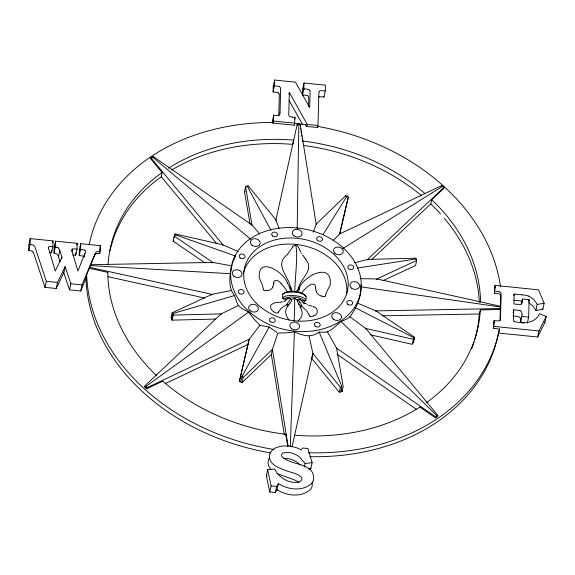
<?xml version="1.0" encoding="UTF-8"?>
<svg xmlns="http://www.w3.org/2000/svg" width="575" height="575" viewBox="0 0 575 575"><rect width="100%" height="100%" fill="white"/><g stroke="black" fill="none" stroke-linecap="round" stroke-linejoin="round"><path stroke-width="0.86" d="M297.174 228.735L298.856 123.833L297.282 124.099L275.784 220.469M33.041 252.051A3.436 2.667 12.3 0 0 31.589 251.052L30.928 250.822A10.839 8.424 12.3 0 0 28.75 250.506L28.908 244.677L30.231 238.596L53.022 240.889L52.864 246.704L51.534 252.784L49.975 252.641A21.699 16.862 12.3 0 0 49.22 252.59M28.75 250.484L30.073 244.411L30.231 238.596M51.534 252.784L51.606 250.24M60.087 261.582L58.456 256.673A4.298 3.342 12.3 0 1 58.334 256.393L58.176 255.961A7.13 5.542 12.3 0 0 57.917 255.314L56.515 253.769L53.993 253.029L54.151 247.214L55.473 241.141L77.208 243.326L77.05 249.14L75.728 255.221L73.909 255.034A15.187 11.802 12.3 0 0 73.219 254.977L72.809 254.962M53.993 253.029L55.315 246.955L55.473 241.141M75.728 255.221L75.799 252.677M84.065 256.745A1.481 1.15 12.3 0 0 83.706 256.393A1.538 1.193 12.3 0 0 83.425 256.256L82.498 255.968A12.377 9.617 12.3 0 0 80.996 255.76L79.235 255.573L79.393 249.758L80.716 243.685L100.345 245.662L99.748 253.503A13.541 10.523 12.3 0 0 98.224 253.403M79.235 255.573L80.558 249.493L80.716 243.685M99.748 253.503L100.345 245.662M272.262 122.64L273.628 115.208L275.863 115.438A12.319 9.574 12.3 0 0 277.747 115.539L278.235 115.489A1.869 1.452 12.3 0 0 278.516 115.424A2.429 1.89 12.3 0 0 279.543 114.691M278.092 92.762A1.739 1.351 12.3 0 0 277.84 92.64L277.538 92.525A7.094 5.513 12.3 0 0 275.892 92.244L273.089 91.95L273.247 86.135L274.57 80.054L295.521 82.167L309.688 107.532L310.076 93.049A23.812 18.501 12.3 0 0 310.062 91.533L309.875 90.699M292.51 117.113L295.011 117.365L294.414 125.206L273.024 123.05L273.046 122.461A209.48 162.797 12.3 0 0 89.118 244.907M273.024 123.05L273.628 115.208M273.089 91.95L274.419 85.869L274.57 80.054M278.767 116.078L279.313 95.723A9.387 7.295 12.3 0 0 279.22 94.314L279.076 93.897M280.018 112.908L280.643 89.642M285.056 301.005L286.781 299.309L283.806 298.957A1.179 0.913 12.3 0 1 282.656 297.915L282.756 294.249C285.811 291.058 290.921 291.647 294.968 291.82M319.132 91.734L318.917 92.755A24.552 19.083 12.3 0 0 318.845 93.955L317.989 125.508L317.551 127.535L306.77 126.45L307.215 124.423L289.354 92.446L288.794 113.354A21.483 16.697 12.3 0 0 288.815 114.842L288.945 115.532A1.445 1.121 12.3 0 0 289.045 115.747A2.149 1.667 12.3 0 0 290.001 116.56A2.106 1.639 12.3 0 0 290.195 116.66L291.144 116.919A11.867 9.222 12.3 0 0 292.51 117.113M294.414 125.206L294.45 123.855M307.639 95.745A1.517 1.179 12.3 0 0 307.388 95.615L306.626 95.4A11.809 9.178 12.3 0 0 305.088 95.177L302.536 94.918L302.694 89.103L304.017 83.023L325.407 85.179L325.249 90.994L323.926 97.067L321.533 96.83A10.839 8.424 12.3 0 0 320.16 96.751L319.175 96.837A2.235 1.732 12.3 0 0 318.967 96.895M302.536 94.918L303.866 88.837L304.017 83.023M308.559 106.368L308.753 99.13A27.543 21.404 12.3 0 0 308.753 97.923L308.552 96.772A2.559 1.991 12.3 0 0 307.661 95.723M303.19 302.752L301.652 300.754L304.657 301.056A1.179 0.913 12.3 0 0 305.857 300.258C308.178 294.335 301.163 292.934 297.117 292.28A23.28 14.497 1.5 0 0 293.056 291.87L287.874 292.05L284.409 292.977M317.551 127.535L317.572 126.752M323.926 97.067L323.941 96.341M309.81 456.672A209.25 162.617 12.3 0 0 498.396 333.054L499.51 329.029L493.508 328.426L494.112 320.584L495.427 320.713A24.387 18.953 12.3 0 0 497.397 320.864L498.712 320.828A2.437 1.89 12.3 0 0 499.071 320.757A2.357 1.833 12.3 0 0 500.272 319.894L500.43 319.075A28.477 22.13 12.3 0 0 500.494 318.147L501.12 295.342A19.212 14.928 12.3 0 0 501.084 293.839L500.933 293.113A1.739 1.351 12.3 0 0 500.818 292.876A2.235 1.739 12.3 0 0 499.891 292.021M500.423 294.975A2.235 1.739 12.3 0 0 499.531 294.091A1.682 1.308 12.3 0 0 499.258 293.962L498.446 293.739A13.75 10.688 12.3 0 0 496.786 293.509L494.457 293.272L495.053 285.43L538.545 289.814L544.144 303.219L542.814 309.3L536.029 310.507L532.982 305.986L528.849 302.831M493.508 328.426L494.112 320.584M494.457 293.272L495.053 285.43M499.855 308.459L499.819 309.487L480.348 309.925A188.061 146.151 12.3 0 1 426.283 402.773M520.152 310.737L517.507 310.191A41.594 32.322 12.3 0 0 516.055 310.026L513.734 309.796L513.475 319.377A16.359 12.715 12.3 0 0 513.504 320.62L513.619 321.037A1.373 1.064 12.3 0 0 514.337 321.598M522.071 294.81L514.158 294.019L513.892 303.981L516.479 304.24A27.514 21.383 12.3 0 0 518.398 304.391L520.131 304.348A2.817 2.192 12.3 0 0 520.54 304.268A2.839 2.207 12.3 0 0 521.92 303.399A2.271 1.761 12.3 0 0 522.007 303.197L522.38 301.322A27.629 21.469 12.3 0 0 522.416 300.574L522.459 299.014L529.122 299.69L528.655 317.127L527.325 323.207M523.997 322.87L520.67 322.532L520.713 320.764A16.043 12.47 12.3 0 0 520.706 319.923L520.368 318.313A3.213 2.494 12.3 0 0 520.253 318.083M520.67 322.532L522.043 314.683M499.819 309.558L500.049 308.444M290.296 446.782L294.4 331.847L285.998 332.86L277.876 333.062L272.435 349.384L271.335 354.452L284.309 434.635M294.709 291.511L294.939 286.781A64.831 5.958 -84.2 0 1 295.212 282.275L296.276 266.369A31.841 2.925 -84.2 0 0 296.527 250.987M298.641 288.14L298.648 288.068A2.796 2.171 12.3 0 1 298.691 287.694C300.703 278.192 314.245 270.192 306.216 260.065M298.648 288.032L298.497 289.268M294.429 315.366L294.738 303.363M294.393 315.869L293.983 321.073M232.02 265.111C229.806 274.728 227.52 287.442 234.578 295.536A78.078 74.743 38.2 0 0 237.741 304.441C239.912 308.337 244.95 309.896 248.63 312.096L253.934 318.981L259.878 325.292L269.172 326.995L276.877 332.443M360.805 284.833C361.582 294.997 358.045 304.556 352.533 312.822C350.75 317.702 345.769 319.793 341.219 321.324C336.54 324.968 332.178 330.23 326.485 332.156A78.078 48.875 43.2 0 1 319.139 332.034C311.14 338.229 302.802 335.62 294.4 331.847M273.779 283.18C273.348 279.551 277.545 279.91 279.364 281.851A16.632 12.923 12.3 0 1 281.074 283.331M273.765 283.295L273.822 282.893M273.736 283.525L273.65 284.093M107.733 272.902L107.82 272.385L89.326 268.302L86.667 274.735L85.998 278.271L80.744 290.979L69.525 289.843L63.803 272.708L65.133 266.627L70.847 283.77L69.525 289.843M325.493 294.997L327.707 289.843M325.457 295.227L325.4 295.55A5.592 4.341 12.3 0 1 325.306 295.917M162.646 381.671L162.732 381.175A188.061 146.151 12.3 0 0 285.797 434.29L287.744 446.337M109.962 250.858A187.831 145.971 12.3 0 1 161.316 176.762L162.071 172.55L150.765 158.901L150.981 157.888L152.138 156.745L153.13 156.436L252.224 225.156L259.648 233.967M273.621 284.287L272.787 287.018M296.952 292.352L297.21 291.151M305.598 125.407L305.742 124.61L294.723 123.431M156.558 375.849L156.608 375.604A188.061 146.151 12.3 0 1 107.82 272.385M298.389 292.409L299.453 288.197M272.873 123.258L273.046 122.461M52.641 242.628L53.022 240.889M63.803 272.708L56.199 288.506L44.979 287.371L46.309 281.297L35.513 248.594A23.517 18.278 12.3 0 0 34.838 246.783L34.478 246.158A2.429 1.883 12.3 0 0 34.284 245.906A3.436 2.667 12.3 0 0 32.919 244.979A3.191 2.48 12.3 0 0 32.674 244.871L31.927 244.67A11.946 9.286 12.3 0 0 30.073 244.418M58.456 256.673L59.778 250.592A4.298 3.342 12.3 0 1 59.656 250.312L59.498 249.888M61.583 258.872L61.956 257.133L59.778 250.592M56.199 288.506L57.529 282.426L65.133 266.627M72.105 251.642L72.673 249.033L74.139 248.882A13.254 10.3 12.3 0 1 75.232 248.961L77.05 249.14M76.827 245.065L77.208 243.326M84.051 256.96L85.272 252.332A17.796 13.829 12.3 0 0 85.502 251.685L85.567 251.433A1.172 0.906 12.3 0 0 85.582 251.246A1.488 1.157 12.3 0 0 84.762 250.161M80.744 290.979L82.067 284.898L94.429 255.005A32.955 25.609 12.3 0 1 95.127 253.482L95.73 252.518A3.292 2.559 12.3 0 1 95.881 252.346A3.637 2.832 12.3 0 1 97.225 251.527A2.616 2.034 12.3 0 1 97.57 251.455L98.311 251.383A12.154 9.444 12.3 0 1 100.194 251.483M89.326 268.302L90.613 264.716L212.793 262.416L231.783 265.851M90.613 264.716L90.39 265.729L93.991 257.032A29.03 22.562 12.3 0 1 94.861 255.178L95.292 254.545A3.292 2.559 12.3 0 1 95.515 254.294A3.637 2.832 12.3 0 1 96.895 253.525M151.829 158.175L152.138 156.745L250.592 239.186M153 157.011L153.13 156.436M205.138 263.005L173.111 241.126L174.218 236.059L175.411 234.011L223.021 244.849L238.302 251.656M174.218 237.748L174.901 234.622L235.642 256.076M175.202 234.959L175.411 234.011M162.732 381.175L146.683 388.772L144.627 386.903L144.85 385.89L221.167 313.878L238.251 305.62M145.647 387.845L145.964 386.414L248.63 312.096M146.683 388.772L146.905 387.758L145.892 386.386M231.121 290.526L211.931 294.35L172.148 312.807L171.048 317.874L172.126 320.153L215.625 319.053M171.58 319.017L172.78 313.54L172.148 312.807M172.126 320.153L173.226 315.093L172.78 313.54L234.578 295.536M212.657 263.055L212.793 262.416L174.218 236.059M211.794 294.982L211.931 294.35L89.549 267.289M222.884 245.482L223.021 244.849L150.981 157.888M250.068 224.099L244.497 191.727L245.604 186.659L247.077 185.933L248.371 186.041L275.921 219.837L279.048 228.642M248.235 186.674L248.371 186.041M220.958 314.827L221.167 313.878L173.226 315.093M252.087 225.788L245.604 186.659M288.973 94.185L289.354 92.446M294.63 119.104L295.011 117.365M271.335 354.452L242.118 382.526L239.394 381.354L249.147 339.336L259.878 325.292M239.394 381.354L249.147 339.336L146.905 387.758M240.752 381.944L241.953 376.46L269.172 326.995M297.282 124.099L297.059 125.113L297.527 125.156M242.118 382.526L243.218 377.459L272.435 349.384L288.104 446.171M298.856 123.833L300.251 124.401L299.848 125.393M316.221 224.545L300.251 124.401M304.333 466.993L305.088 463.522L299.589 457.096A18.285 14.21 12.3 0 0 296.427 454.947L293.063 453.438A16.064 12.485 12.3 0 0 289.534 452.547L283.784 452.726A6.289 4.888 12.3 0 0 282.483 453.373L281.412 455.033A3.96 3.083 12.3 0 0 281.613 456.112C289.793 466.167 316.07 461.962 313.44 480.283A13.778 10.709 12.3 0 1 311.585 483.525C302.579 491.683 288.082 489.742 278.386 483.69L277.057 489.763L275.339 492.545L269.768 491.984L266.333 475.755L267.662 469.674L274.706 469.063L276.043 471.529A24.402 18.961 12.3 0 0 279.752 475.963L283.418 478.824L287.5 480.916A17.372 13.505 12.3 0 0 291.892 482.123C295.09 482.504 299.855 483.208 301.71 479.809A3.795 2.947 12.3 0 0 301.861 479.047L301.839 478.616A4.176 3.242 12.3 0 0 301.379 477.379C296.952 472.542 289.297 472.542 283.784 469.739C278.853 467.777 273.053 465.858 270.494 460.791A13.383 10.4 12.3 0 1 269.431 456.873A14.425 11.213 12.3 0 1 269.61 454.717A13.477 10.472 12.3 0 1 270.423 452.518C273.585 447.113 280.578 445.891 286.336 445.912A27.42 21.311 12.3 0 1 290.72 446.293L295.442 447.379A22.303 17.336 12.3 0 1 299.776 449.168L301.135 449.916L302.644 448.004L307.948 448.543L312.139 462.674L310.816 468.754L308.61 469.02M269.768 491.984L271.091 485.904L267.662 469.674M275.339 492.545L276.661 486.464L278.386 483.69M345.438 196.47L345.575 195.838L347.027 196.003L348.292 197.009L339.545 234.729M294.537 435.663L294.644 435.182A188.061 146.151 12.3 0 0 419.894 407.086L435.448 417.867L437.597 416.422L437.812 415.409L365.772 328.447L350.01 316.882M339.509 234.593L348.292 197.009M336.433 348.773L336.576 348.141L327.513 332.055M367.49 260.051L367.633 259.418L443.95 187.407L443.016 186.056L441.895 185.531L339.645 233.96L333.047 240.609M340.702 392.013L341.902 386.529L319.139 332.034M341.917 391.74L343.189 386.63L336.576 348.141L435.67 416.853L435.448 417.867M365.635 329.08L365.772 328.447L413.382 339.286L412.282 344.353L370.731 334.894M376.726 279.587L376.862 278.947L416.645 260.489L416.199 258.93L415.567 258.204L367.633 259.418L354.531 262.746M375.863 311.513L376.007 310.881L500.042 308.545M415.43 258.836L415.567 258.204M383.065 280.622L415.538 265.549L416.645 260.489M441.772 186.106L441.895 185.531M371.716 259.591L430.725 203.909L431.746 199.719L443.728 188.42L443.95 187.407M412.879 343.325L414.582 337.238L376.007 310.881L357.916 303.298M413.475 342.305L414.582 337.238M436.526 417.148L436.835 415.725L340.975 321.403M499.963 306.834L500.106 306.202L376.862 278.947L360.144 278.652M513.777 295.751L514.158 294.019M513.166 312.397L513.734 309.796M521.324 304.225L522.459 299.014M528.741 301.422L529.122 299.69M536.029 310.507L537.151 304.031L533.492 299.072L528.504 296.075M498.396 333.054L537.675 337.015L539.005 330.934L546.25 316.343L539.494 313.799C535.821 322.668 524.896 323.869 516.645 322.022A16.603 12.909 12.3 0 1 515.178 321.835L514.481 321.669M537.675 337.015L544.928 322.424L546.25 316.343M292.035 446.883L312.872 353.46L309.127 336.21M285.509 435.498L285.797 434.29M419.757 407.574L419.894 407.086M475.022 338.812A187.831 145.971 12.3 0 0 479.234 313.979L480.348 309.925M297.419 290.447L298.037 288.858M232.357 264.112L232.544 263.566M232.94 262.473L233.141 261.927M313.31 232.092L316.358 223.912L345.575 195.838M290.655 298.863L289.225 298.281A1.768 1.1 1.5 0 0 289.017 298.403L288.981 298.425A1.847 1.15 1.5 0 1 288.097 298.784M84.805 253.482L77.92 271.041L72.177 251.764A19.629 15.252 12.3 0 1 71.911 250.707L71.853 250.218M286.364 304.944L290.706 298.928M233.565 260.842L233.781 260.303M234.111 259.498L234.334 258.973M234.564 258.441L234.916 257.65M278.544 311.959L278.192 312.671M278.659 311.7L280.88 308.682A16.898 13.132 12.3 0 1 282.275 307.517L285.947 305.188M235.276 256.86L235.52 256.335M413.863 338.301L413.691 338.661M61.956 257.133L55.265 271.048L48.674 248.946A15.007 11.658 12.3 0 1 48.422 247.998L48.401 247.832M282.656 297.922C285.099 295.09 289.57 295.658 292.955 295.536A23.28 14.497 1.5 0 1 297.016 295.945C300.006 296.722 304.599 296.944 305.857 300.258M173.111 241.126L173.449 240.544M327.944 289.441L329.942 285.488A18.702 14.533 12.3 0 0 330.266 284.445C332.163 260.849 302.227 276.597 298.806 289.347M269.51 457.908L269.1 458.598A13.477 10.472 12.3 0 0 268.288 460.798A14.425 11.213 12.3 0 0 268.108 462.954A13.383 10.4 12.3 0 0 269.172 466.864L270.839 469.337M323.287 234.219L347.027 196.003M278.149 312.743L278.156 312.728A1.869 1.452 12.3 0 1 277.984 312.958M298.159 321.116L299.424 319.499M292.776 246.819L292.625 247.034A19.5 15.151 12.3 0 0 292.043 247.969L287.471 254.438M288.053 305.871C283.928 309.982 285.653 316.092 289.045 319.959M289.721 303.751L291.137 301.573L291.669 299.201M414.079 337.848L355.228 307.69M299.604 319.283C302.91 316.207 302.888 310.902 300.258 307.395M287.162 254.783C274.131 264.529 288.276 275.856 290.447 286.86A2.796 2.171 12.3 0 1 290.483 287.205L290.533 288.061M436.763 415.797L437.812 415.409M144.627 386.903L145.374 386.199M298.598 289.635L298.482 289.577A1.962 1.524 12.3 0 1 298.482 289.397M284.338 293.027L284.093 293.257A2.056 1.279 1.5 0 0 283.957 293.451A1.179 0.913 12.3 0 0 282.749 294.249M150.765 158.901L151.362 158.492M298.102 299.64L299.158 299.18L299.956 299.553M443.016 186.056L342.937 248.486L343.16 248.817M293.379 298.677L293.602 298.547A1.409 0.877 1.5 0 1 294.393 298.288M293.451 298.633L293.286 298.727A2.437 1.517 1.5 0 1 292.452 299.043L292.287 299.072M284.934 301.077L283.741 301.573M341.442 386.759L340.889 387.033M165.284 383.597L248.048 344.396M313.943 315.84C318.507 314.539 318.413 307.877 313.677 306.806M244.497 191.727L245.281 191.554M274.678 302.824L271.371 304.52A4.787 3.716 12.3 0 0 270.962 305.145C269.639 307.711 271.666 310.435 273.779 311.794M340.184 392.128L339.753 392.222M282.584 301.875L280.622 302.162M275.123 302.738L277.394 302.443M537.352 304.434L544.144 303.219M357.039 268.115L416.199 258.93M295.025 245.317L294.903 245.338A2.537 1.969 12.3 0 0 294.565 245.41M283.547 458.527L288.204 458.627A16.064 12.485 12.3 0 1 291.741 459.518L295.097 461.028A18.285 14.21 12.3 0 1 298.26 463.177L300.215 465.003M305.088 463.522L312.139 462.674M267.267 290.555L266.699 290.605A8.704 6.763 12.3 0 1 265.456 290.612M287.91 298.763L287.953 298.763A1.639 1.021 1.5 0 0 286.76 299.165M280.312 302.191L278.005 302.393M266.333 475.755L267.217 475.676M382.037 315.812L479.234 313.979M98.224 253.41L97.132 253.482A2.616 2.034 12.3 0 0 96.895 253.532M90.16 265.585L230.489 273.714M277.243 313.109L277.006 313.095A2.731 2.12 12.3 0 1 276.46 313.016A5.34 4.154 12.3 0 1 275.554 312.735L275.475 312.707A7.396 5.75 12.3 0 1 273.88 311.851M274.419 85.869L277.215 86.149A7.885 6.124 12.3 0 1 278.623 86.372L279.17 86.559M303.866 88.837L306.418 89.096A13.383 10.4 12.3 0 1 307.625 89.254L308.71 89.535M325.249 90.994L322.863 90.749A9.739 7.568 12.3 0 0 321.166 90.67L320.297 90.814A2.336 1.818 12.3 0 0 319.183 91.576M273.247 86.135L274.555 86.264M302.694 89.103L304.031 89.24M273.47 121.023L294.853 123.179M307.215 124.423L317.989 125.508M272.298 121.289L273.42 121.404M494.615 287.457L495.37 287.529M52.864 246.704L51.297 246.56A17.645 13.714 12.3 0 0 50.248 246.502L49.917 246.502A1.739 1.351 12.3 0 0 48.343 247.76M80.558 249.493L82.441 249.687A12.621 9.811 12.3 0 1 83.282 249.787L84.755 250.175M494.902 291.245L497.224 291.475A15.618 12.14 12.3 0 1 498.539 291.647L499.704 291.942M28.908 244.677L30.331 244.821M54.151 247.214L55.509 247.358M79.393 249.758L81.032 249.924M513.82 300.193L520.749 300.89A24.747 19.234 12.3 0 1 522.531 301.12M521.992 316.451L528.655 317.127M513.137 315.948L514.733 316.106A36.225 28.153 12.3 0 1 516.796 316.351L518.822 316.811A2.961 2.3 12.3 0 1 520.231 318.083M493.666 322.611L494.241 322.668M46.309 281.297L57.529 282.426M70.847 283.77L82.067 284.898M493.954 326.399L539.005 330.934M271.091 485.904L276.661 486.464M310.27 316.437L310.716 316.487A2.731 2.12 12.3 0 0 311.212 316.516A5.34 4.154 12.3 0 0 312.124 316.415L312.203 316.401A7.396 5.75 12.3 0 0 313.842 315.876M295.471 291.877L300.761 292.948M240.501 376.287L241.953 376.46L243.218 377.459M361.078 286.875L500.171 306.957L500.106 306.202M108.035 276.683L204.729 298.066M309.027 305.289L312.06 306.195M308.114 305.023L307.352 304.793M321.59 296.032L322.122 296.19A8.704 6.763 12.3 0 0 323.358 296.441M300.653 300.013L300.811 300.064A1.639 1.021 1.5 0 1 301.746 300.675M300.977 293.02L304.297 294.695M56.925 247.3L57.256 247.415A3.479 2.702 12.3 0 1 57.974 247.768M296.067 245.345L296.499 245.496A2.537 1.969 12.3 0 1 296.829 245.64M544.079 322.108L544.928 322.424M306.188 303.959L304.103 303.154M304.887 303.284L306.008 303.708M313.095 306.568L313.533 306.741M303.995 302.831L305.462 303.413M296.535 299.518L296.348 299.431A2.437 1.517 1.5 0 1 295.715 299.014L295.478 298.763M277.172 473.62L294.659 479.988L299 482.296M296.966 299.712L298.792 304.664M277.057 489.763C286.76 495.823 301.25 497.763 310.256 489.605A13.778 10.709 12.3 0 0 312.117 486.357L312.354 481.821M303.916 303.284L303.305 302.845M336.943 354.229L416.616 409.472M301.207 306.008L305.72 309.882A16.898 13.132 12.3 0 1 307.05 311.312L309.091 314.769M443.152 187.888L443.728 188.42M281.06 283.338L285.725 289.132A16.387 12.736 12.3 0 1 287.241 292.237M304.477 294.882L304.728 295.27M436.885 415.567L437.597 416.422M161.316 176.762L216.775 243.707M299.913 299.503L299.934 299.532A1.847 1.15 1.5 0 0 300.624 300.042M304.369 257.377L303.305 255.911M304.463 257.507L305.498 258.98M303.118 255.645L302.738 255.113M305.591 259.109L305.957 259.656M301.911 253.898L301.559 253.352M299.525 302.162L298.188 299.654M287.407 282.929C284.05 272.298 257.923 255.638 259.232 277.287A18.702 14.533 12.3 0 0 259.498 278.386L261.812 283.842M287.486 283.058L290.231 288.442A6.095 4.737 12.3 0 0 290.361 288.679M298.533 247.401L298.698 247.688A19.5 15.151 12.3 0 1 299.201 248.688L299.46 249.263M305.742 124.61L306.77 126.45M289.088 100.424L302.5 124.43M300.826 252.109L300.452 251.404M247.077 185.933L270.962 230.302M309.544 315.905L309.551 315.919A1.869 1.452 12.3 0 0 309.774 316.243M300.236 250.98L299.525 249.406M309.494 315.804L309.163 314.963M262.107 284.452L263.479 289.347A5.592 4.341 12.3 0 0 263.544 289.692M291.029 287.766L291.755 289.879M289.678 287.213L290.634 291.777M542.469 308.459L542.814 309.3M316.236 291.345L315.574 288.485M44.979 287.371L34.184 254.675A28.585 22.217 12.3 0 0 33.717 253.374L33.156 252.238A2.429 1.883 12.3 0 0 33.027 252.058M500.487 295.14L500.66 296.183A21.979 17.078 12.3 0 1 500.674 297.361L500.056 320.174A23.762 18.465 12.3 0 1 500.034 320.584M310.593 467.993L310.816 468.754M291.92 290.619L292.114 291.863M341.787 389.951L342.089 391.697M300.509 128.34L300.668 129.317M300.977 131.272L301.293 133.22M301.609 135.175L301.767 136.153M302.242 139.078L302.4 140.056M304.657 301.056C300.646 296.614 289.937 295.751 283.942 298.763A2.056 1.279 1.5 0 0 283.806 298.957M296.183 247.76L295.881 245.561A9.164 0.841 -84.2 0 0 295.787 245.173M296.262 248.422L296.513 251.095M315.56 288.384L315.459 287.177M315.445 287.026C316.042 284.172 312.225 283.238 309.99 284.934A16.632 12.923 12.3 0 0 308.214 286.062L303.284 290.9A16.387 12.736 12.3 0 0 301.652 293.566M294.723 302.766L294.666 301.092M270.696 452.935A209.25 162.617 12.3 0 1 85.998 278.271M298.137 299.704A0.985 0.611 1.5 0 1 297.864 299.848M297.433 299.927A0.985 0.611 1.5 0 1 296.959 299.863M294.752 300.567A62.56 5.728 -84.3 0 1 294.695 297.785M294.81 298.332A1.409 0.877 1.5 0 1 295.421 298.741M291.683 299.331A0.985 0.611 1.5 0 1 291.223 299.302M290.821 299.137A0.985 0.611 1.5 0 1 290.619 298.95M287.45 305.972A4.291 0.704 -45.7 0 1 289.699 303.78M287.694 304.276A1.337 1.035 12.3 0 1 287.924 305.778M296.887 290.979A21.757 16.344 40.4 0 1 297.131 290.289M298.245 287.982A6.404 1.445 -78.2 0 1 298.439 287.687M305.03 295.593A1.179 0.913 12.3 0 1 305.957 296.585M296.901 245.583A5.103 3.967 12.3 0 1 298.447 247.415M292.862 246.855A5.103 3.967 12.3 0 1 294.501 245.345M300.2 307.014A1.337 1.035 12.3 0 1 300.502 305.562M298.784 303.737A4.291 1.811 62.6 0 1 300.977 307.28M300.617 305.627A1.258 0.978 12.3 0 1 301.12 305.95M287.062 304.534A1.258 0.978 12.3 0 1 287.579 304.312M299.553 301.882A4.082 1.711 67.1 0 1 301.853 306.317M290.77 287.658A6.404 2.293 85.9 0 1 290.943 288.046M291.633 289.922A21.764 17.372 -27.6 0 1 291.755 290.662M108.057 264.514A188.061 146.151 12.3 0 1 162.071 172.55M168.461 168.238A188.061 146.151 12.3 0 1 293.71 140.142L292.783 144.368A187.831 145.971 12.3 0 0 171.508 170.099M302.558 141.033A188.061 146.151 12.3 0 1 424.982 193.595M431.746 199.719A188.061 146.151 12.3 0 1 480.535 302.048M474.08 341.938A187.831 145.971 12.3 0 1 471.601 348.939M303.449 145.482A187.831 145.971 12.3 0 1 421.31 195.529M430.725 203.909A187.831 145.971 12.3 0 1 440.587 214.022M444.353 218.335A187.831 145.971 12.3 0 1 479.327 302.493M243.455 272.952A52.72 40.976 12.3 0 1 302.364 245.396A52.72 40.976 12.3 0 1 346.639 293.854M325.277 295.974A1.768 1.373 12.3 0 1 325.134 296.283M324.688 296.448A1.387 1.078 12.3 0 0 324.429 296.463L324.365 296.47A2.106 1.639 12.3 0 1 323.941 296.499A4.061 3.155 12.3 0 1 323.409 296.448M321.482 296.139A8.187 6.361 12.3 0 1 316.2 291.41M272.845 287.04A8.187 6.361 12.3 0 1 267.339 290.684M265.406 290.605A4.061 3.155 12.3 0 1 264.874 290.548A2.106 1.639 12.3 0 1 264.5 290.447L264.392 290.411A1.387 1.078 12.3 0 0 264.126 290.346M263.695 290.095A1.768 1.373 12.3 0 1 263.573 289.757M499.51 329.029A209.48 162.797 12.3 0 1 308.157 452.741M273.908 449.456A209.48 162.797 12.3 0 1 86.667 274.735M317.58 126.392A209.48 162.797 12.3 0 1 500.423 286.307M55.315 246.963A7.303 5.671 12.3 0 1 56.925 247.293M71.817 250.218A1.933 1.502 12.3 0 1 72.673 249.033M58.046 247.71A4.543 3.529 12.3 0 1 59.419 249.888M278.099 92.755A2.53 1.962 12.3 0 1 279.012 93.804M279.558 114.698A2.516 1.955 12.3 0 0 279.658 114.547L279.745 114.375A6.749 5.24 12.3 0 0 279.989 112.908M280.614 89.642A8.517 6.62 12.3 0 0 280.499 88.018L280.32 87.644A2.53 1.962 12.3 0 0 279.349 86.624M318.241 97.254A2.336 1.818 12.3 0 1 318.974 96.902M308.912 89.599A2.559 1.991 12.3 0 1 309.846 90.699M522.035 314.683A13.757 10.688 12.3 0 0 521.978 313.282L521.575 312.002A2.961 2.3 12.3 0 0 520.167 310.708M522.071 294.853A24.747 19.234 12.3 0 1 528.518 296.039M312.872 353.46L311.772 358.527L339.322 392.323L340.422 387.255L312.872 353.46M250.995 313.282A65.902 51.218 12.3 0 0 359.454 296.944A65.902 51.218 12.3 0 0 277.387 228.447A65.902 51.218 12.3 0 0 250.995 313.282M261.187 307.51A52.72 40.976 12.3 0 0 347.106 292.237A52.72 40.976 12.3 0 0 279.543 238.92A52.72 40.976 12.3 0 0 261.187 307.51M351.454 288.097A4.945 3.838 12.3 0 0 359.504 286.666A4.945 3.838 12.3 0 0 353.172 281.671A4.945 3.838 12.3 0 0 351.454 288.097M317.572 240.479A2.968 2.307 12.3 0 0 322.446 239.725A2.968 2.307 12.3 0 0 318.737 236.656A2.968 2.307 12.3 0 0 317.572 240.479M239.214 293.408A2.968 2.307 12.3 0 0 244.052 292.567A2.968 2.307 12.3 0 0 240.264 289.556A2.968 2.307 12.3 0 0 239.214 293.408M270.286 321.684A2.968 2.307 12.3 0 0 275.166 320.929A2.968 2.307 12.3 0 0 271.457 317.86A2.968 2.307 12.3 0 0 270.286 321.684M347.746 304.312A2.968 2.307 12.3 0 0 352.619 303.557A2.968 2.307 12.3 0 0 348.91 300.488A2.968 2.307 12.3 0 0 347.746 304.312M293.933 235.779A4.945 3.838 12.3 0 0 301.99 234.348A4.945 3.838 12.3 0 0 295.658 229.346A4.945 3.838 12.3 0 0 293.933 235.779M251.929 245.115A4.945 3.838 12.3 0 0 260.044 243.836A4.945 3.838 12.3 0 0 253.848 238.733A4.945 3.838 12.3 0 0 251.929 245.115M233.917 276.259A4.945 3.838 12.3 0 0 241.974 274.821A4.945 3.838 12.3 0 0 235.642 269.826A4.945 3.838 12.3 0 0 233.917 276.259M250.168 310.73A4.945 3.838 12.3 0 0 258.283 309.458A4.945 3.838 12.3 0 0 252.08 304.355A4.945 3.838 12.3 0 0 250.168 310.73M291.439 328.577A4.945 3.838 12.3 0 0 299.489 327.146A4.945 3.838 12.3 0 0 293.157 322.151A4.945 3.838 12.3 0 0 291.439 328.577M333.27 319.103A4.945 3.838 12.3 0 0 341.385 317.831A4.945 3.838 12.3 0 0 335.189 312.728A4.945 3.838 12.3 0 0 333.27 319.103M335.038 253.489A4.945 3.838 12.3 0 0 343.153 252.209A4.945 3.838 12.3 0 0 336.95 247.106A4.945 3.838 12.3 0 0 335.038 253.489M272.643 235.987A2.968 2.307 12.3 0 0 277.488 235.146A2.968 2.307 12.3 0 0 273.693 232.135A2.968 2.307 12.3 0 0 272.643 235.987M240.12 257.859A2.968 2.307 12.3 0 0 244.993 257.104A2.968 2.307 12.3 0 0 241.284 254.035A2.968 2.307 12.3 0 0 240.12 257.859M315.316 326.255A2.968 2.307 12.3 0 0 320.153 325.414A2.968 2.307 12.3 0 0 316.365 322.402A2.968 2.307 12.3 0 0 315.316 326.255M348.752 268.834A2.968 2.307 12.3 0 0 353.589 267.993A2.968 2.307 12.3 0 0 349.801 264.982A2.968 2.307 12.3 0 0 348.752 268.834"/></g></svg>
